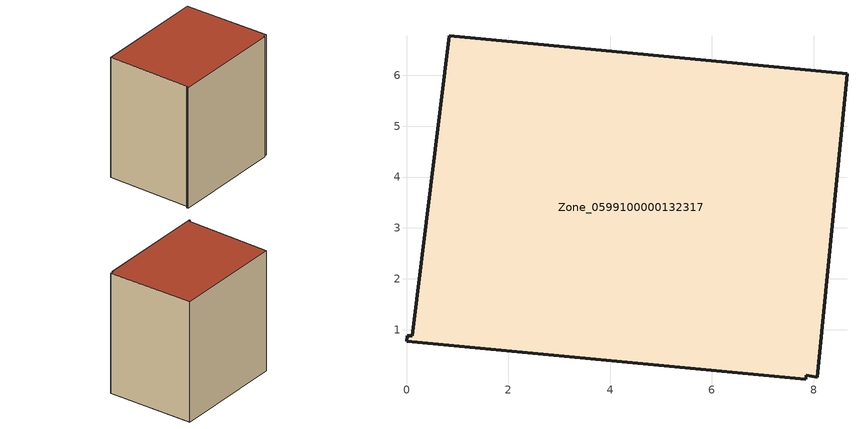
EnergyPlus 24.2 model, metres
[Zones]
Zone_0599100000132317
 floor ground (C_G): 0.84,6.78 8.66,6.03 8.08,0.06 7.86,0.1 7.85,0.02 0,0.78 0.01,0.88 0.11,0.88 z0
 wall outside (C_F): 0,0.78 7.85,0.02 7.86,0.1 8.08,0.06 8.66,6.03 0.84,6.78 0.11,0.88 0.01,0.88 0,0.78 z0:8.45
 roof outside (C_R): 0.11,0.88 0.01,0.88 0,0.78 7.85,0.02 7.86,0.1 8.08,0.06 8.66,6.03 0.84,6.78 z8.45
[BUILDING]
Pand.0599100000132317: North Axis=0; Terrain=City; Loads Convergence Tolerance Value=0.04; Temperature Convergence Tolerance Value=0.4; Solar Distribution=FullExterior; Maximum Number of Warmup Days=25; Minimum Number of Warmup Days=1
[Site:Location]
Rotterdam.The.Hague.AP_ZH_NLD Design_Conditions: Latitude=51.96; Longitude=4.45; Time Zone=1; Elevation=-4.5
[SITE:GROUNDTEMPERATURE:BUILDINGSURFACE]
18, 18, 18, 18, 18, 18, 18, 18, 18, 18, 18, 18
[MATERIAL] Thermal Absorptance=0.9; Solar Absorptance=0.7; Visible Absorptance=0.7
Name | Roughness | Thickness | Conductivity | Density | Specific Heat
G.TI.1946-1964 | MediumSmooth | 0.15 | 1 | 540 | 1210
F.TI.1946-1964 | Rough | 0.3 | 0.857143 | 1920 | 840
R.TI.1946-1964 | MediumRough | 0.2 | 0.277778 | 1500 | 1000
[CONSTRUCTION]
C_G: G.TI.1946-1964
C_F: F.TI.1946-1964
C_R: R.TI.1946-1964
[ZONE]
Zone_0599100000132317: Type=1; Multiplier=1; Ceiling Height=Autocalculate; Volume=Autocalculate; Floor Area=autocalculate; Part of Total Floor Area=Yes
[ZONEINFILTRATION:DESIGNFLOWRATE]
Infil_Zone_0599100000132317: Zone or ZoneList or Space or SpaceList=Zone_0599100000132317; Schedule=AlwaysOn; Design Flow Rate Calculation Method=Flow/Area; Flow Rate per Floor Area=0.003; Constant Term Coefficient=1; Temperature Term Coefficient=0; Velocity Term Coefficient=0; Velocity Squared Term Coefficient=0
[HVACTEMPLATE:ZONE:IDEALLOADSAIRSYSTEM]
Zone_0599100000132317: Maximum Heating Supply Air Temperature=50; Minimum Cooling Supply Air Temperature=13; Maximum Heating Supply Air Humidity Ratio=0.0156; Minimum Cooling Supply Air Humidity Ratio=0.0077; Heating Limit=NoLimit; Cooling Limit=NoLimit; Dehumidification Control Type=ConstantSensibleHeatRatio; Cooling Sensible Heat Ratio=0.7; Dehumidification Setpoint=60; Humidification Control Type=None; Humidification Setpoint=30; Outdoor Air Method=None; Outdoor Air Flow Rate per Person=0.00944; Outdoor Air Flow Rate per Zone Floor Area=0; Outdoor Air Flow Rate per Zone=0; Demand Controlled Ventilation Type=None; Outdoor Air Economizer Type=NoEconomizer; Heat Recovery Type=None; Sensible Heat Recovery Effectiveness=0.7; Latent Heat Recovery Effectiveness=0.65
[ZONECONTROL:THERMOSTAT]
ThermostatControl_Zone_0599100000132317: Zone or ZoneList=Zone_0599100000132317; Control Type Schedule=DualSetpointControlType; Control 1=Thermostat_Zone_0599100000132317; Temperature Difference Between Cutout And Setpoint=0
[THERMOSTATSETPOINT:DUALSETPOINT]
Thermostat_Zone_0599100000132317: Heating Setpoint Temperature Schedule=HeatingSetpoint_Zone_0599100000132317; Cooling Setpoint Temperature Schedule=CoolingSetpoint_Zone_0599100000132317
[SCHEDULE:COMPACT]
HeatingSetpoint_Zone_0599100000132317: Through: 12/31, For: AllDays, Until: 24:00, 21
CoolingSetpoint_Zone_0599100000132317: Through: 12/31, For: AllDays, Until: 24:00, 24
DualSetpointControlType: Through: 12/31, For: AllDays, Until: 24:00, 4
AlwaysOn: Through: 12/31, For: AllDays, Until: 24:00, 1
